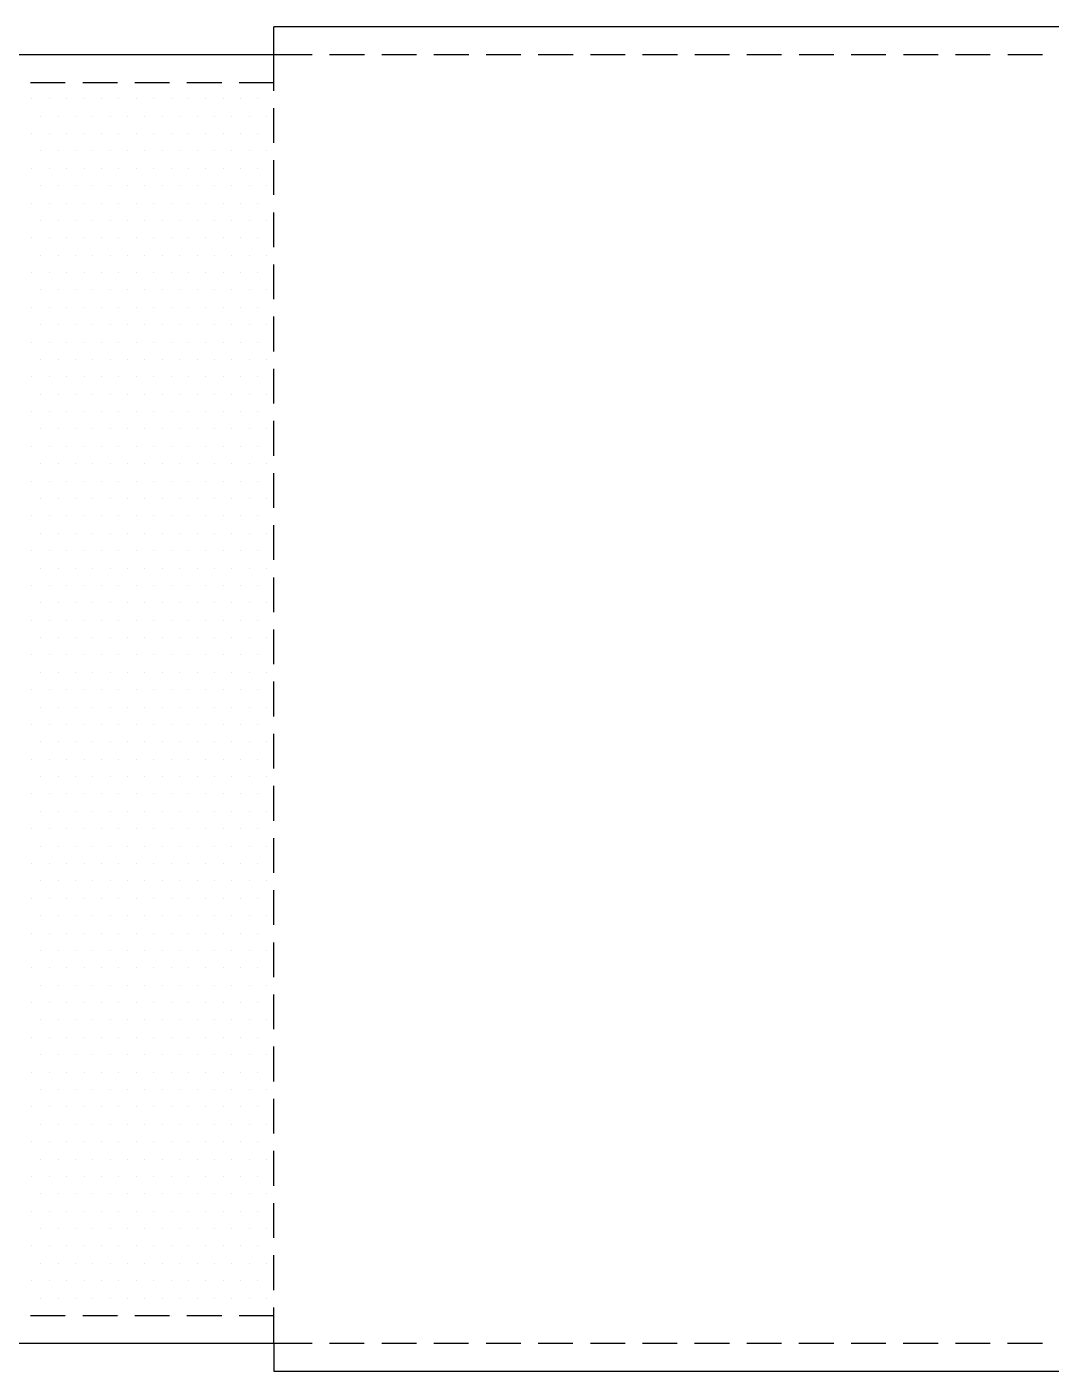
# Model space of a CAD drawing. Extents: x 310 to 3649, y -238 to 259.
# Drawn here: x 2413.2 to 2600.2, y 13 to 258.5 of the extents above; entities that cross this region are included whole.
import ezdxf

# ---------------------------------------------------------------- set-up
doc = ezdxf.new("R2010")
doc.units = 0

msp = doc.modelspace()

# ---------------------------------------------------------------- linework, layer by layer
at = {"layer": '01 CUT', "color": 7}
for points in [[(2685.022962, 258.54603), (2458.318092, 258.54603)], [(2458.318092, 253.466046), (2458.318092, 258.54603)], [(2458.328676, 253.466046), (2051.908789, 253.466046)], [(2051.908789, 18.082871), (2458.318092, 18.082871)], [(2458.318092, 18.082871), (2458.318092, 13.002887)], [(2458.318092, 13.002887), (2685.022962, 13.002887)]]:
    msp.add_lwpolyline(points, dxfattribs=at)
at = {"layer": '02 SCORE', "color": 10}
for points in [[(2458.318092, 246.893817), (2458.318092, 253.466046)], [(2465.313654, 253.466046), (2458.328676, 253.466046)], [(2474.838624, 253.466046), (2468.488644, 253.466046)], [(2484.363594, 253.466046), (2478.013614, 253.466046)], [(2493.888564, 253.466046), (2487.538584, 253.466046)], [(2503.413534, 253.466046), (2497.063554, 253.466046)], [(2512.938504, 253.466046), (2506.588524, 253.466046)], [(2522.463474, 253.466046), (2516.113494, 253.466046)], [(2531.988444, 253.466046), (2525.638464, 253.466046)], [(2541.513414, 253.466046), (2535.163434, 253.466046)], [(2551.038384, 253.466046), (2544.688404, 253.466046)], [(2560.563354, 253.466046), (2554.213374, 253.466046)], [(2570.088324, 253.466046), (2563.738344, 253.466046)], [(2579.613294, 253.466046), (2573.263314, 253.466046)], [(2589.138264, 253.466046), (2582.788284, 253.466046)], [(2598.663234, 253.466046), (2592.313254, 253.466046)], [(2413.868232, 248.386062), (2420.218212, 248.386062)], [(2423.393202, 248.386062), (2429.743182, 248.386062)], [(2432.918172, 248.386062), (2439.268152, 248.386062)], [(2442.443142, 248.386062), (2448.793122, 248.386062)], [(2451.968112, 248.386062), (2458.318092, 248.386062)], [(2458.318092, 237.368847), (2458.318092, 243.718827)], [(2458.318092, 227.843877), (2458.318092, 234.193857)], [(2458.318092, 218.318907), (2458.318092, 224.668887)], [(2458.318092, 208.793937), (2458.318092, 215.143917)], [(2458.318092, 199.268967), (2458.318092, 205.618947)], [(2458.318092, 189.743997), (2458.318092, 196.093977)], [(2458.318092, 180.219027), (2458.318092, 186.569007)], [(2458.318092, 170.694057), (2458.318092, 177.044037)], [(2458.318092, 161.169087), (2458.318092, 167.519067)], [(2458.318092, 151.644117), (2458.318092, 157.994097)], [(2458.318092, 142.119147), (2458.318092, 148.469127)], [(2458.318092, 132.594177), (2458.318092, 138.944157)], [(2458.318092, 123.069207), (2458.318092, 129.419187)], [(2458.318092, 113.544237), (2458.318092, 119.894217)], [(2458.318092, 104.019267), (2458.318092, 110.369247)], [(2458.318092, 94.494297), (2458.318092, 100.844277)], [(2458.318092, 84.969327), (2458.318092, 91.319307)], [(2458.318092, 75.444357), (2458.318092, 81.794337)], [(2458.318092, 65.919387), (2458.318092, 72.269367)], [(2458.318092, 56.394417), (2458.318092, 62.744397)], [(2458.318092, 46.869447), (2458.318092, 53.219427)], [(2458.318092, 37.344477), (2458.318092, 43.694457)], [(2458.318092, 27.819507), (2458.318092, 34.169487)], [(2458.318092, 18.082871), (2458.318092, 24.644517)], [(2413.868232, 23.162855), (2420.218212, 23.162855)], [(2423.393202, 23.162855), (2429.743182, 23.162855)], [(2432.918172, 23.162855), (2439.268152, 23.162855)], [(2442.443142, 23.162855), (2448.793122, 23.162855)], [(2451.968112, 23.162855), (2458.318092, 23.162855)], [(2458.318092, 18.082871), (2465.30307, 18.082871)], [(2468.47806, 18.082871), (2474.82804, 18.082871)], [(2478.00303, 18.082871), (2484.35301, 18.082871)], [(2487.528, 18.082871), (2493.87798, 18.082871)], [(2497.05297, 18.082871), (2503.40295, 18.082871)], [(2506.57794, 18.082871), (2512.92792, 18.082871)], [(2516.10291, 18.082871), (2522.45289, 18.082871)], [(2525.62788, 18.082871), (2531.97786, 18.082871)], [(2535.15285, 18.082871), (2541.50283, 18.082871)], [(2544.67782, 18.082871), (2551.0278, 18.082871)], [(2554.20279, 18.082871), (2560.55277, 18.082871)], [(2563.72776, 18.082871), (2570.07774, 18.082871)], [(2573.25273, 18.082871), (2579.60271, 18.082871)], [(2582.7777, 18.082871), (2589.12768, 18.082871)], [(2592.30267, 18.082871), (2598.65265, 18.082871)]]:
    msp.add_lwpolyline(points, dxfattribs=at)
at = {"layer": '07 DE-PAPER', "color": 210}
for points in [[(2414.132815, 245.422738), (2414.132815, 245.422738)], [(2417.307805, 245.422738), (2417.307805, 245.422738)], [(2420.482795, 245.422738), (2420.482795, 245.422738)], [(2423.657785, 245.422738), (2423.657785, 245.422738)], [(2426.832775, 245.422738), (2426.832775, 245.422738)], [(2430.007765, 245.422738), (2430.007765, 245.422738)], [(2433.182755, 245.422738), (2433.182755, 245.422738)], [(2436.357745, 245.422738), (2436.357745, 245.422738)], [(2439.532735, 245.422738), (2439.532735, 245.422738)], [(2442.707725, 245.422738), (2442.707725, 245.422738)], [(2445.882715, 245.422738), (2445.882715, 245.422738)], [(2449.057705, 245.422738), (2449.057705, 245.422738)], [(2452.232695, 245.422738), (2452.232695, 245.422738)], [(2455.407685, 245.422738), (2455.407685, 245.422738)], [(2415.72031, 242.247748), (2415.72031, 242.247748)], [(2418.8953, 242.247748), (2418.8953, 242.247748)], [(2422.07029, 242.247748), (2422.07029, 242.247748)], [(2425.24528, 242.247748), (2425.24528, 242.247748)], [(2428.42027, 242.247748), (2428.42027, 242.247748)], [(2431.59526, 242.247748), (2431.59526, 242.247748)], [(2434.77025, 242.247748), (2434.77025, 242.247748)], [(2437.94524, 242.247748), (2437.94524, 242.247748)], [(2441.12023, 242.247748), (2441.12023, 242.247748)], [(2444.29522, 242.247748), (2444.29522, 242.247748)], [(2447.47021, 242.247748), (2447.47021, 242.247748)], [(2450.6452, 242.247748), (2450.6452, 242.247748)], [(2453.82019, 242.247748), (2453.82019, 242.247748)], [(2456.99518, 242.247748), (2456.99518, 242.247748)], [(2414.132815, 239.072758), (2414.132815, 239.072758)], [(2417.307805, 239.072758), (2417.307805, 239.072758)], [(2420.482795, 239.072758), (2420.482795, 239.072758)], [(2423.657785, 239.072758), (2423.657785, 239.072758)], [(2426.832775, 239.072758), (2426.832775, 239.072758)], [(2430.007765, 239.072758), (2430.007765, 239.072758)], [(2433.182755, 239.072758), (2433.182755, 239.072758)], [(2436.357745, 239.072758), (2436.357745, 239.072758)], [(2439.532735, 239.072758), (2439.532735, 239.072758)], [(2442.707725, 239.072758), (2442.707725, 239.072758)], [(2445.882715, 239.072758), (2445.882715, 239.072758)], [(2449.057705, 239.072758), (2449.057705, 239.072758)], [(2452.232695, 239.072758), (2452.232695, 239.072758)], [(2455.407685, 239.072758), (2455.407685, 239.072758)], [(2415.72031, 235.897768), (2415.72031, 235.897768)], [(2418.8953, 235.897768), (2418.8953, 235.897768)], [(2422.07029, 235.897768), (2422.07029, 235.897768)], [(2425.24528, 235.897768), (2425.24528, 235.897768)], [(2428.42027, 235.897768), (2428.42027, 235.897768)], [(2431.59526, 235.897768), (2431.59526, 235.897768)], [(2434.77025, 235.897768), (2434.77025, 235.897768)], [(2437.94524, 235.897768), (2437.94524, 235.897768)], [(2441.12023, 235.897768), (2441.12023, 235.897768)], [(2444.29522, 235.897768), (2444.29522, 235.897768)], [(2447.47021, 235.897768), (2447.47021, 235.897768)], [(2450.6452, 235.897768), (2450.6452, 235.897768)], [(2453.82019, 235.897768), (2453.82019, 235.897768)], [(2456.99518, 235.897768), (2456.99518, 235.897768)], [(2414.132815, 232.722778), (2414.132815, 232.722778)], [(2417.307805, 232.722778), (2417.307805, 232.722778)], [(2420.482795, 232.722778), (2420.482795, 232.722778)], [(2423.657785, 232.722778), (2423.657785, 232.722778)], [(2426.832775, 232.722778), (2426.832775, 232.722778)], [(2430.007765, 232.722778), (2430.007765, 232.722778)], [(2433.182755, 232.722778), (2433.182755, 232.722778)], [(2436.357745, 232.722778), (2436.357745, 232.722778)], [(2439.532735, 232.722778), (2439.532735, 232.722778)], [(2442.707725, 232.722778), (2442.707725, 232.722778)], [(2445.882715, 232.722778), (2445.882715, 232.722778)], [(2449.057705, 232.722778), (2449.057705, 232.722778)], [(2452.232695, 232.722778), (2452.232695, 232.722778)], [(2455.407685, 232.722778), (2455.407685, 232.722778)], [(2415.72031, 229.547788), (2415.72031, 229.547788)], [(2418.8953, 229.547788), (2418.8953, 229.547788)], [(2422.07029, 229.547788), (2422.07029, 229.547788)], [(2425.24528, 229.547788), (2425.24528, 229.547788)], [(2428.42027, 229.547788), (2428.42027, 229.547788)], [(2431.59526, 229.547788), (2431.59526, 229.547788)], [(2434.77025, 229.547788), (2434.77025, 229.547788)], [(2437.94524, 229.547788), (2437.94524, 229.547788)], [(2441.12023, 229.547788), (2441.12023, 229.547788)], [(2444.29522, 229.547788), (2444.29522, 229.547788)], [(2447.47021, 229.547788), (2447.47021, 229.547788)], [(2450.6452, 229.547788), (2450.6452, 229.547788)], [(2453.82019, 229.547788), (2453.82019, 229.547788)], [(2456.99518, 229.547788), (2456.99518, 229.547788)], [(2414.132815, 226.372798), (2414.132815, 226.372798)], [(2417.307805, 226.372798), (2417.307805, 226.372798)], [(2420.482795, 226.372798), (2420.482795, 226.372798)], [(2423.657785, 226.372798), (2423.657785, 226.372798)], [(2426.832775, 226.372798), (2426.832775, 226.372798)], [(2430.007765, 226.372798), (2430.007765, 226.372798)], [(2433.182755, 226.372798), (2433.182755, 226.372798)], [(2436.357745, 226.372798), (2436.357745, 226.372798)], [(2439.532735, 226.372798), (2439.532735, 226.372798)], [(2442.707725, 226.372798), (2442.707725, 226.372798)], [(2445.882715, 226.372798), (2445.882715, 226.372798)], [(2449.057705, 226.372798), (2449.057705, 226.372798)], [(2452.232695, 226.372798), (2452.232695, 226.372798)], [(2455.407685, 226.372798), (2455.407685, 226.372798)], [(2415.72031, 223.197808), (2415.72031, 223.197808)], [(2418.8953, 223.197808), (2418.8953, 223.197808)], [(2422.07029, 223.197808), (2422.07029, 223.197808)], [(2425.24528, 223.197808), (2425.24528, 223.197808)], [(2428.42027, 223.197808), (2428.42027, 223.197808)], [(2431.59526, 223.197808), (2431.59526, 223.197808)], [(2434.77025, 223.197808), (2434.77025, 223.197808)], [(2437.94524, 223.197808), (2437.94524, 223.197808)], [(2441.12023, 223.197808), (2441.12023, 223.197808)], [(2444.29522, 223.197808), (2444.29522, 223.197808)], [(2447.47021, 223.197808), (2447.47021, 223.197808)], [(2450.6452, 223.197808), (2450.6452, 223.197808)], [(2453.82019, 223.197808), (2453.82019, 223.197808)], [(2456.99518, 223.197808), (2456.99518, 223.197808)], [(2414.132815, 220.022818), (2414.132815, 220.022818)], [(2417.307805, 220.022818), (2417.307805, 220.022818)], [(2420.482795, 220.022818), (2420.482795, 220.022818)], [(2423.657785, 220.022818), (2423.657785, 220.022818)], [(2426.832775, 220.022818), (2426.832775, 220.022818)], [(2430.007765, 220.022818), (2430.007765, 220.022818)], [(2433.182755, 220.022818), (2433.182755, 220.022818)], [(2436.357745, 220.022818), (2436.357745, 220.022818)], [(2439.532735, 220.022818), (2439.532735, 220.022818)], [(2442.707725, 220.022818), (2442.707725, 220.022818)], [(2445.882715, 220.022818), (2445.882715, 220.022818)], [(2449.057705, 220.022818), (2449.057705, 220.022818)], [(2452.232695, 220.022818), (2452.232695, 220.022818)], [(2455.407685, 220.022818), (2455.407685, 220.022818)], [(2415.72031, 216.847828), (2415.72031, 216.847828)], [(2418.8953, 216.847828), (2418.8953, 216.847828)], [(2422.07029, 216.847828), (2422.07029, 216.847828)], [(2425.24528, 216.847828), (2425.24528, 216.847828)], [(2428.42027, 216.847828), (2428.42027, 216.847828)], [(2431.59526, 216.847828), (2431.59526, 216.847828)], [(2434.77025, 216.847828), (2434.77025, 216.847828)], [(2437.94524, 216.847828), (2437.94524, 216.847828)], [(2441.12023, 216.847828), (2441.12023, 216.847828)], [(2444.29522, 216.847828), (2444.29522, 216.847828)], [(2447.47021, 216.847828), (2447.47021, 216.847828)], [(2450.6452, 216.847828), (2450.6452, 216.847828)], [(2453.82019, 216.847828), (2453.82019, 216.847828)], [(2456.99518, 216.847828), (2456.99518, 216.847828)], [(2414.132815, 213.672838), (2414.132815, 213.672838)], [(2417.307805, 213.672838), (2417.307805, 213.672838)], [(2420.482795, 213.672838), (2420.482795, 213.672838)], [(2423.657785, 213.672838), (2423.657785, 213.672838)], [(2426.832775, 213.672838), (2426.832775, 213.672838)], [(2430.007765, 213.672838), (2430.007765, 213.672838)], [(2433.182755, 213.672838), (2433.182755, 213.672838)], [(2436.357745, 213.672838), (2436.357745, 213.672838)], [(2439.532735, 213.672838), (2439.532735, 213.672838)], [(2442.707725, 213.672838), (2442.707725, 213.672838)], [(2445.882715, 213.672838), (2445.882715, 213.672838)], [(2449.057705, 213.672838), (2449.057705, 213.672838)], [(2452.232695, 213.672838), (2452.232695, 213.672838)], [(2455.407685, 213.672838), (2455.407685, 213.672838)], [(2415.72031, 210.497848), (2415.72031, 210.497848)], [(2418.8953, 210.497848), (2418.8953, 210.497848)], [(2422.07029, 210.497848), (2422.07029, 210.497848)], [(2425.24528, 210.497848), (2425.24528, 210.497848)], [(2428.42027, 210.497848), (2428.42027, 210.497848)], [(2431.59526, 210.497848), (2431.59526, 210.497848)], [(2434.77025, 210.497848), (2434.77025, 210.497848)], [(2437.94524, 210.497848), (2437.94524, 210.497848)], [(2441.12023, 210.497848), (2441.12023, 210.497848)], [(2444.29522, 210.497848), (2444.29522, 210.497848)], [(2447.47021, 210.497848), (2447.47021, 210.497848)], [(2450.6452, 210.497848), (2450.6452, 210.497848)], [(2453.82019, 210.497848), (2453.82019, 210.497848)], [(2456.99518, 210.497848), (2456.99518, 210.497848)], [(2414.132815, 207.322858), (2414.132815, 207.322858)], [(2417.307805, 207.322858), (2417.307805, 207.322858)], [(2420.482795, 207.322858), (2420.482795, 207.322858)], [(2423.657785, 207.322858), (2423.657785, 207.322858)], [(2426.832775, 207.322858), (2426.832775, 207.322858)], [(2430.007765, 207.322858), (2430.007765, 207.322858)], [(2433.182755, 207.322858), (2433.182755, 207.322858)], [(2436.357745, 207.322858), (2436.357745, 207.322858)], [(2439.532735, 207.322858), (2439.532735, 207.322858)], [(2442.707725, 207.322858), (2442.707725, 207.322858)], [(2445.882715, 207.322858), (2445.882715, 207.322858)], [(2449.057705, 207.322858), (2449.057705, 207.322858)], [(2452.232695, 207.322858), (2452.232695, 207.322858)], [(2455.407685, 207.322858), (2455.407685, 207.322858)], [(2415.72031, 204.147868), (2415.72031, 204.147868)], [(2418.8953, 204.147868), (2418.8953, 204.147868)], [(2422.07029, 204.147868), (2422.07029, 204.147868)], [(2425.24528, 204.147868), (2425.24528, 204.147868)], [(2428.42027, 204.147868), (2428.42027, 204.147868)], [(2431.59526, 204.147868), (2431.59526, 204.147868)], [(2434.77025, 204.147868), (2434.77025, 204.147868)], [(2437.94524, 204.147868), (2437.94524, 204.147868)], [(2441.12023, 204.147868), (2441.12023, 204.147868)], [(2444.29522, 204.147868), (2444.29522, 204.147868)], [(2447.47021, 204.147868), (2447.47021, 204.147868)], [(2450.6452, 204.147868), (2450.6452, 204.147868)], [(2453.82019, 204.147868), (2453.82019, 204.147868)], [(2456.99518, 204.147868), (2456.99518, 204.147868)], [(2414.132815, 200.972878), (2414.132815, 200.972878)], [(2417.307805, 200.972878), (2417.307805, 200.972878)], [(2420.482795, 200.972878), (2420.482795, 200.972878)], [(2423.657785, 200.972878), (2423.657785, 200.972878)], [(2426.832775, 200.972878), (2426.832775, 200.972878)], [(2430.007765, 200.972878), (2430.007765, 200.972878)], [(2433.182755, 200.972878), (2433.182755, 200.972878)], [(2436.357745, 200.972878), (2436.357745, 200.972878)], [(2439.532735, 200.972878), (2439.532735, 200.972878)], [(2442.707725, 200.972878), (2442.707725, 200.972878)], [(2445.882715, 200.972878), (2445.882715, 200.972878)], [(2449.057705, 200.972878), (2449.057705, 200.972878)], [(2452.232695, 200.972878), (2452.232695, 200.972878)], [(2455.407685, 200.972878), (2455.407685, 200.972878)], [(2415.72031, 197.797888), (2415.72031, 197.797888)], [(2418.8953, 197.797888), (2418.8953, 197.797888)], [(2422.07029, 197.797888), (2422.07029, 197.797888)], [(2425.24528, 197.797888), (2425.24528, 197.797888)], [(2428.42027, 197.797888), (2428.42027, 197.797888)], [(2431.59526, 197.797888), (2431.59526, 197.797888)], [(2434.77025, 197.797888), (2434.77025, 197.797888)], [(2437.94524, 197.797888), (2437.94524, 197.797888)], [(2441.12023, 197.797888), (2441.12023, 197.797888)], [(2444.29522, 197.797888), (2444.29522, 197.797888)], [(2447.47021, 197.797888), (2447.47021, 197.797888)], [(2450.6452, 197.797888), (2450.6452, 197.797888)], [(2453.82019, 197.797888), (2453.82019, 197.797888)], [(2456.99518, 197.797888), (2456.99518, 197.797888)], [(2414.132815, 194.622898), (2414.132815, 194.622898)], [(2417.307805, 194.622898), (2417.307805, 194.622898)], [(2420.482795, 194.622898), (2420.482795, 194.622898)], [(2423.657785, 194.622898), (2423.657785, 194.622898)], [(2426.832775, 194.622898), (2426.832775, 194.622898)], [(2430.007765, 194.622898), (2430.007765, 194.622898)], [(2433.182755, 194.622898), (2433.182755, 194.622898)], [(2436.357745, 194.622898), (2436.357745, 194.622898)], [(2439.532735, 194.622898), (2439.532735, 194.622898)], [(2442.707725, 194.622898), (2442.707725, 194.622898)], [(2445.882715, 194.622898), (2445.882715, 194.622898)], [(2449.057705, 194.622898), (2449.057705, 194.622898)], [(2452.232695, 194.622898), (2452.232695, 194.622898)], [(2455.407685, 194.622898), (2455.407685, 194.622898)], [(2415.72031, 191.447908), (2415.72031, 191.447908)], [(2418.8953, 191.447908), (2418.8953, 191.447908)], [(2422.07029, 191.447908), (2422.07029, 191.447908)], [(2425.24528, 191.447908), (2425.24528, 191.447908)], [(2428.42027, 191.447908), (2428.42027, 191.447908)], [(2431.59526, 191.447908), (2431.59526, 191.447908)], [(2434.77025, 191.447908), (2434.77025, 191.447908)], [(2437.94524, 191.447908), (2437.94524, 191.447908)], [(2441.12023, 191.447908), (2441.12023, 191.447908)], [(2444.29522, 191.447908), (2444.29522, 191.447908)], [(2447.47021, 191.447908), (2447.47021, 191.447908)], [(2450.6452, 191.447908), (2450.6452, 191.447908)], [(2453.82019, 191.447908), (2453.82019, 191.447908)], [(2456.99518, 191.447908), (2456.99518, 191.447908)], [(2414.132815, 188.272918), (2414.132815, 188.272918)], [(2417.307805, 188.272918), (2417.307805, 188.272918)], [(2420.482795, 188.272918), (2420.482795, 188.272918)], [(2423.657785, 188.272918), (2423.657785, 188.272918)], [(2426.832775, 188.272918), (2426.832775, 188.272918)], [(2430.007765, 188.272918), (2430.007765, 188.272918)], [(2433.182755, 188.272918), (2433.182755, 188.272918)], [(2436.357745, 188.272918), (2436.357745, 188.272918)], [(2439.532735, 188.272918), (2439.532735, 188.272918)], [(2442.707725, 188.272918), (2442.707725, 188.272918)], [(2445.882715, 188.272918), (2445.882715, 188.272918)], [(2449.057705, 188.272918), (2449.057705, 188.272918)], [(2452.232695, 188.272918), (2452.232695, 188.272918)], [(2455.407685, 188.272918), (2455.407685, 188.272918)], [(2415.72031, 185.097928), (2415.72031, 185.097928)], [(2418.8953, 185.097928), (2418.8953, 185.097928)], [(2422.07029, 185.097928), (2422.07029, 185.097928)], [(2425.24528, 185.097928), (2425.24528, 185.097928)], [(2428.42027, 185.097928), (2428.42027, 185.097928)], [(2431.59526, 185.097928), (2431.59526, 185.097928)], [(2434.77025, 185.097928), (2434.77025, 185.097928)], [(2437.94524, 185.097928), (2437.94524, 185.097928)], [(2441.12023, 185.097928), (2441.12023, 185.097928)], [(2444.29522, 185.097928), (2444.29522, 185.097928)], [(2447.47021, 185.097928), (2447.47021, 185.097928)], [(2450.6452, 185.097928), (2450.6452, 185.097928)], [(2453.82019, 185.097928), (2453.82019, 185.097928)], [(2456.99518, 185.097928), (2456.99518, 185.097928)], [(2414.132815, 181.922938), (2414.132815, 181.922938)], [(2417.307805, 181.922938), (2417.307805, 181.922938)], [(2420.482795, 181.922938), (2420.482795, 181.922938)], [(2423.657785, 181.922938), (2423.657785, 181.922938)], [(2426.832775, 181.922938), (2426.832775, 181.922938)], [(2430.007765, 181.922938), (2430.007765, 181.922938)], [(2433.182755, 181.922938), (2433.182755, 181.922938)], [(2436.357745, 181.922938), (2436.357745, 181.922938)], [(2439.532735, 181.922938), (2439.532735, 181.922938)], [(2442.707725, 181.922938), (2442.707725, 181.922938)], [(2445.882715, 181.922938), (2445.882715, 181.922938)], [(2449.057705, 181.922938), (2449.057705, 181.922938)], [(2452.232695, 181.922938), (2452.232695, 181.922938)], [(2455.407685, 181.922938), (2455.407685, 181.922938)], [(2415.72031, 178.747948), (2415.72031, 178.747948)], [(2418.8953, 178.747948), (2418.8953, 178.747948)], [(2422.07029, 178.747948), (2422.07029, 178.747948)], [(2425.24528, 178.747948), (2425.24528, 178.747948)], [(2428.42027, 178.747948), (2428.42027, 178.747948)], [(2431.59526, 178.747948), (2431.59526, 178.747948)], [(2434.77025, 178.747948), (2434.77025, 178.747948)], [(2437.94524, 178.747948), (2437.94524, 178.747948)], [(2441.12023, 178.747948), (2441.12023, 178.747948)], [(2444.29522, 178.747948), (2444.29522, 178.747948)], [(2447.47021, 178.747948), (2447.47021, 178.747948)], [(2450.6452, 178.747948), (2450.6452, 178.747948)], [(2453.82019, 178.747948), (2453.82019, 178.747948)], [(2456.99518, 178.747948), (2456.99518, 178.747948)], [(2414.132815, 175.572958), (2414.132815, 175.572958)], [(2417.307805, 175.572958), (2417.307805, 175.572958)], [(2420.482795, 175.572958), (2420.482795, 175.572958)], [(2423.657785, 175.572958), (2423.657785, 175.572958)], [(2426.832775, 175.572958), (2426.832775, 175.572958)], [(2430.007765, 175.572958), (2430.007765, 175.572958)], [(2433.182755, 175.572958), (2433.182755, 175.572958)], [(2436.357745, 175.572958), (2436.357745, 175.572958)], [(2439.532735, 175.572958), (2439.532735, 175.572958)], [(2442.707725, 175.572958), (2442.707725, 175.572958)], [(2445.882715, 175.572958), (2445.882715, 175.572958)], [(2449.057705, 175.572958), (2449.057705, 175.572958)], [(2452.232695, 175.572958), (2452.232695, 175.572958)], [(2455.407685, 175.572958), (2455.407685, 175.572958)], [(2415.72031, 172.397968), (2415.72031, 172.397968)], [(2418.8953, 172.397968), (2418.8953, 172.397968)], [(2422.07029, 172.397968), (2422.07029, 172.397968)], [(2425.24528, 172.397968), (2425.24528, 172.397968)], [(2428.42027, 172.397968), (2428.42027, 172.397968)], [(2431.59526, 172.397968), (2431.59526, 172.397968)], [(2434.77025, 172.397968), (2434.77025, 172.397968)], [(2437.94524, 172.397968), (2437.94524, 172.397968)], [(2441.12023, 172.397968), (2441.12023, 172.397968)], [(2444.29522, 172.397968), (2444.29522, 172.397968)], [(2447.47021, 172.397968), (2447.47021, 172.397968)], [(2450.6452, 172.397968), (2450.6452, 172.397968)], [(2453.82019, 172.397968), (2453.82019, 172.397968)], [(2456.99518, 172.397968), (2456.99518, 172.397968)], [(2414.132815, 169.222978), (2414.132815, 169.222978)], [(2417.307805, 169.222978), (2417.307805, 169.222978)], [(2420.482795, 169.222978), (2420.482795, 169.222978)], [(2423.657785, 169.222978), (2423.657785, 169.222978)], [(2426.832775, 169.222978), (2426.832775, 169.222978)], [(2430.007765, 169.222978), (2430.007765, 169.222978)], [(2433.182755, 169.222978), (2433.182755, 169.222978)], [(2436.357745, 169.222978), (2436.357745, 169.222978)], [(2439.532735, 169.222978), (2439.532735, 169.222978)], [(2442.707725, 169.222978), (2442.707725, 169.222978)], [(2445.882715, 169.222978), (2445.882715, 169.222978)], [(2449.057705, 169.222978), (2449.057705, 169.222978)], [(2452.232695, 169.222978), (2452.232695, 169.222978)], [(2455.407685, 169.222978), (2455.407685, 169.222978)], [(2415.72031, 166.047988), (2415.72031, 166.047988)], [(2418.8953, 166.047988), (2418.8953, 166.047988)], [(2422.07029, 166.047988), (2422.07029, 166.047988)], [(2425.24528, 166.047988), (2425.24528, 166.047988)], [(2428.42027, 166.047988), (2428.42027, 166.047988)], [(2431.59526, 166.047988), (2431.59526, 166.047988)], [(2434.77025, 166.047988), (2434.77025, 166.047988)], [(2437.94524, 166.047988), (2437.94524, 166.047988)], [(2441.12023, 166.047988), (2441.12023, 166.047988)], [(2444.29522, 166.047988), (2444.29522, 166.047988)], [(2447.47021, 166.047988), (2447.47021, 166.047988)], [(2450.6452, 166.047988), (2450.6452, 166.047988)], [(2453.82019, 166.047988), (2453.82019, 166.047988)], [(2456.99518, 166.047988), (2456.99518, 166.047988)], [(2414.132815, 162.872998), (2414.132815, 162.872998)], [(2417.307805, 162.872998), (2417.307805, 162.872998)], [(2420.482795, 162.872998), (2420.482795, 162.872998)], [(2423.657785, 162.872998), (2423.657785, 162.872998)], [(2426.832775, 162.872998), (2426.832775, 162.872998)], [(2430.007765, 162.872998), (2430.007765, 162.872998)], [(2433.182755, 162.872998), (2433.182755, 162.872998)], [(2436.357745, 162.872998), (2436.357745, 162.872998)], [(2439.532735, 162.872998), (2439.532735, 162.872998)], [(2442.707725, 162.872998), (2442.707725, 162.872998)], [(2445.882715, 162.872998), (2445.882715, 162.872998)], [(2449.057705, 162.872998), (2449.057705, 162.872998)], [(2452.232695, 162.872998), (2452.232695, 162.872998)], [(2455.407685, 162.872998), (2455.407685, 162.872998)], [(2415.72031, 159.698008), (2415.72031, 159.698008)], [(2418.8953, 159.698008), (2418.8953, 159.698008)], [(2422.07029, 159.698008), (2422.07029, 159.698008)], [(2425.24528, 159.698008), (2425.24528, 159.698008)], [(2428.42027, 159.698008), (2428.42027, 159.698008)], [(2431.59526, 159.698008), (2431.59526, 159.698008)], [(2434.77025, 159.698008), (2434.77025, 159.698008)], [(2437.94524, 159.698008), (2437.94524, 159.698008)], [(2441.12023, 159.698008), (2441.12023, 159.698008)], [(2444.29522, 159.698008), (2444.29522, 159.698008)], [(2447.47021, 159.698008), (2447.47021, 159.698008)], [(2450.6452, 159.698008), (2450.6452, 159.698008)], [(2453.82019, 159.698008), (2453.82019, 159.698008)], [(2456.99518, 159.698008), (2456.99518, 159.698008)], [(2414.132815, 156.523018), (2414.132815, 156.523018)], [(2417.307805, 156.523018), (2417.307805, 156.523018)], [(2420.482795, 156.523018), (2420.482795, 156.523018)], [(2423.657785, 156.523018), (2423.657785, 156.523018)], [(2426.832775, 156.523018), (2426.832775, 156.523018)], [(2430.007765, 156.523018), (2430.007765, 156.523018)], [(2433.182755, 156.523018), (2433.182755, 156.523018)], [(2436.357745, 156.523018), (2436.357745, 156.523018)], [(2439.532735, 156.523018), (2439.532735, 156.523018)], [(2442.707725, 156.523018), (2442.707725, 156.523018)], [(2445.882715, 156.523018), (2445.882715, 156.523018)], [(2449.057705, 156.523018), (2449.057705, 156.523018)], [(2452.232695, 156.523018), (2452.232695, 156.523018)], [(2455.407685, 156.523018), (2455.407685, 156.523018)], [(2415.72031, 153.348028), (2415.72031, 153.348028)], [(2418.8953, 153.348028), (2418.8953, 153.348028)], [(2422.07029, 153.348028), (2422.07029, 153.348028)], [(2425.24528, 153.348028), (2425.24528, 153.348028)], [(2428.42027, 153.348028), (2428.42027, 153.348028)], [(2431.59526, 153.348028), (2431.59526, 153.348028)], [(2434.77025, 153.348028), (2434.77025, 153.348028)], [(2437.94524, 153.348028), (2437.94524, 153.348028)], [(2441.12023, 153.348028), (2441.12023, 153.348028)], [(2444.29522, 153.348028), (2444.29522, 153.348028)], [(2447.47021, 153.348028), (2447.47021, 153.348028)], [(2450.6452, 153.348028), (2450.6452, 153.348028)], [(2453.82019, 153.348028), (2453.82019, 153.348028)], [(2456.99518, 153.348028), (2456.99518, 153.348028)], [(2414.132815, 150.173038), (2414.132815, 150.173038)], [(2417.307805, 150.173038), (2417.307805, 150.173038)], [(2420.482795, 150.173038), (2420.482795, 150.173038)], [(2423.657785, 150.173038), (2423.657785, 150.173038)], [(2426.832775, 150.173038), (2426.832775, 150.173038)], [(2430.007765, 150.173038), (2430.007765, 150.173038)], [(2433.182755, 150.173038), (2433.182755, 150.173038)], [(2436.357745, 150.173038), (2436.357745, 150.173038)], [(2439.532735, 150.173038), (2439.532735, 150.173038)], [(2442.707725, 150.173038), (2442.707725, 150.173038)], [(2445.882715, 150.173038), (2445.882715, 150.173038)], [(2449.057705, 150.173038), (2449.057705, 150.173038)], [(2452.232695, 150.173038), (2452.232695, 150.173038)], [(2455.407685, 150.173038), (2455.407685, 150.173038)], [(2415.72031, 146.998048), (2415.72031, 146.998048)], [(2418.8953, 146.998048), (2418.8953, 146.998048)], [(2422.07029, 146.998048), (2422.07029, 146.998048)], [(2425.24528, 146.998048), (2425.24528, 146.998048)], [(2428.42027, 146.998048), (2428.42027, 146.998048)], [(2431.59526, 146.998048), (2431.59526, 146.998048)], [(2434.77025, 146.998048), (2434.77025, 146.998048)], [(2437.94524, 146.998048), (2437.94524, 146.998048)], [(2441.12023, 146.998048), (2441.12023, 146.998048)], [(2444.29522, 146.998048), (2444.29522, 146.998048)], [(2447.47021, 146.998048), (2447.47021, 146.998048)], [(2450.6452, 146.998048), (2450.6452, 146.998048)], [(2453.82019, 146.998048), (2453.82019, 146.998048)], [(2456.99518, 146.998048), (2456.99518, 146.998048)], [(2414.132815, 143.823058), (2414.132815, 143.823058)], [(2417.307805, 143.823058), (2417.307805, 143.823058)], [(2420.482795, 143.823058), (2420.482795, 143.823058)], [(2423.657785, 143.823058), (2423.657785, 143.823058)], [(2426.832775, 143.823058), (2426.832775, 143.823058)], [(2430.007765, 143.823058), (2430.007765, 143.823058)], [(2433.182755, 143.823058), (2433.182755, 143.823058)], [(2436.357745, 143.823058), (2436.357745, 143.823058)], [(2439.532735, 143.823058), (2439.532735, 143.823058)], [(2442.707725, 143.823058), (2442.707725, 143.823058)], [(2445.882715, 143.823058), (2445.882715, 143.823058)], [(2449.057705, 143.823058), (2449.057705, 143.823058)], [(2452.232695, 143.823058), (2452.232695, 143.823058)], [(2455.407685, 143.823058), (2455.407685, 143.823058)], [(2415.72031, 140.648068), (2415.72031, 140.648068)], [(2418.8953, 140.648068), (2418.8953, 140.648068)], [(2422.07029, 140.648068), (2422.07029, 140.648068)], [(2425.24528, 140.648068), (2425.24528, 140.648068)], [(2428.42027, 140.648068), (2428.42027, 140.648068)], [(2431.59526, 140.648068), (2431.59526, 140.648068)], [(2434.77025, 140.648068), (2434.77025, 140.648068)], [(2437.94524, 140.648068), (2437.94524, 140.648068)], [(2441.12023, 140.648068), (2441.12023, 140.648068)], [(2444.29522, 140.648068), (2444.29522, 140.648068)], [(2447.47021, 140.648068), (2447.47021, 140.648068)], [(2450.6452, 140.648068), (2450.6452, 140.648068)], [(2453.82019, 140.648068), (2453.82019, 140.648068)], [(2456.99518, 140.648068), (2456.99518, 140.648068)], [(2414.132815, 137.473078), (2414.132815, 137.473078)], [(2417.307805, 137.473078), (2417.307805, 137.473078)], [(2420.482795, 137.473078), (2420.482795, 137.473078)], [(2423.657785, 137.473078), (2423.657785, 137.473078)], [(2426.832775, 137.473078), (2426.832775, 137.473078)], [(2430.007765, 137.473078), (2430.007765, 137.473078)], [(2433.182755, 137.473078), (2433.182755, 137.473078)], [(2436.357745, 137.473078), (2436.357745, 137.473078)], [(2439.532735, 137.473078), (2439.532735, 137.473078)], [(2442.707725, 137.473078), (2442.707725, 137.473078)], [(2445.882715, 137.473078), (2445.882715, 137.473078)], [(2449.057705, 137.473078), (2449.057705, 137.473078)], [(2452.232695, 137.473078), (2452.232695, 137.473078)], [(2455.407685, 137.473078), (2455.407685, 137.473078)], [(2415.72031, 134.298088), (2415.72031, 134.298088)], [(2418.8953, 134.298088), (2418.8953, 134.298088)], [(2422.07029, 134.298088), (2422.07029, 134.298088)], [(2425.24528, 134.298088), (2425.24528, 134.298088)], [(2428.42027, 134.298088), (2428.42027, 134.298088)], [(2431.59526, 134.298088), (2431.59526, 134.298088)], [(2434.77025, 134.298088), (2434.77025, 134.298088)], [(2437.94524, 134.298088), (2437.94524, 134.298088)], [(2441.12023, 134.298088), (2441.12023, 134.298088)], [(2444.29522, 134.298088), (2444.29522, 134.298088)], [(2447.47021, 134.298088), (2447.47021, 134.298088)], [(2450.6452, 134.298088), (2450.6452, 134.298088)], [(2453.82019, 134.298088), (2453.82019, 134.298088)], [(2456.99518, 134.298088), (2456.99518, 134.298088)], [(2414.132815, 131.123098), (2414.132815, 131.123098)], [(2417.307805, 131.123098), (2417.307805, 131.123098)], [(2420.482795, 131.123098), (2420.482795, 131.123098)], [(2423.657785, 131.123098), (2423.657785, 131.123098)], [(2426.832775, 131.123098), (2426.832775, 131.123098)], [(2430.007765, 131.123098), (2430.007765, 131.123098)], [(2433.182755, 131.123098), (2433.182755, 131.123098)], [(2436.357745, 131.123098), (2436.357745, 131.123098)], [(2439.532735, 131.123098), (2439.532735, 131.123098)], [(2442.707725, 131.123098), (2442.707725, 131.123098)], [(2445.882715, 131.123098), (2445.882715, 131.123098)], [(2449.057705, 131.123098), (2449.057705, 131.123098)], [(2452.232695, 131.123098), (2452.232695, 131.123098)], [(2455.407685, 131.123098), (2455.407685, 131.123098)], [(2415.72031, 127.948108), (2415.72031, 127.948108)], [(2418.8953, 127.948108), (2418.8953, 127.948108)], [(2422.07029, 127.948108), (2422.07029, 127.948108)], [(2425.24528, 127.948108), (2425.24528, 127.948108)], [(2428.42027, 127.948108), (2428.42027, 127.948108)], [(2431.59526, 127.948108), (2431.59526, 127.948108)], [(2434.77025, 127.948108), (2434.77025, 127.948108)], [(2437.94524, 127.948108), (2437.94524, 127.948108)], [(2441.12023, 127.948108), (2441.12023, 127.948108)], [(2444.29522, 127.948108), (2444.29522, 127.948108)], [(2447.47021, 127.948108), (2447.47021, 127.948108)], [(2450.6452, 127.948108), (2450.6452, 127.948108)], [(2453.82019, 127.948108), (2453.82019, 127.948108)], [(2456.99518, 127.948108), (2456.99518, 127.948108)], [(2414.132815, 124.773118), (2414.132815, 124.773118)], [(2417.307805, 124.773118), (2417.307805, 124.773118)], [(2420.482795, 124.773118), (2420.482795, 124.773118)], [(2423.657785, 124.773118), (2423.657785, 124.773118)], [(2426.832775, 124.773118), (2426.832775, 124.773118)], [(2430.007765, 124.773118), (2430.007765, 124.773118)], [(2433.182755, 124.773118), (2433.182755, 124.773118)], [(2436.357745, 124.773118), (2436.357745, 124.773118)], [(2439.532735, 124.773118), (2439.532735, 124.773118)], [(2442.707725, 124.773118), (2442.707725, 124.773118)], [(2445.882715, 124.773118), (2445.882715, 124.773118)], [(2449.057705, 124.773118), (2449.057705, 124.773118)], [(2452.232695, 124.773118), (2452.232695, 124.773118)], [(2455.407685, 124.773118), (2455.407685, 124.773118)], [(2415.72031, 121.598128), (2415.72031, 121.598128)], [(2418.8953, 121.598128), (2418.8953, 121.598128)], [(2422.07029, 121.598128), (2422.07029, 121.598128)], [(2425.24528, 121.598128), (2425.24528, 121.598128)], [(2428.42027, 121.598128), (2428.42027, 121.598128)], [(2431.59526, 121.598128), (2431.59526, 121.598128)], [(2434.77025, 121.598128), (2434.77025, 121.598128)], [(2437.94524, 121.598128), (2437.94524, 121.598128)], [(2441.12023, 121.598128), (2441.12023, 121.598128)], [(2444.29522, 121.598128), (2444.29522, 121.598128)], [(2447.47021, 121.598128), (2447.47021, 121.598128)], [(2450.6452, 121.598128), (2450.6452, 121.598128)], [(2453.82019, 121.598128), (2453.82019, 121.598128)], [(2456.99518, 121.598128), (2456.99518, 121.598128)], [(2414.132815, 118.423138), (2414.132815, 118.423138)], [(2417.307805, 118.423138), (2417.307805, 118.423138)], [(2420.482795, 118.423138), (2420.482795, 118.423138)], [(2423.657785, 118.423138), (2423.657785, 118.423138)], [(2426.832775, 118.423138), (2426.832775, 118.423138)], [(2430.007765, 118.423138), (2430.007765, 118.423138)], [(2433.182755, 118.423138), (2433.182755, 118.423138)], [(2436.357745, 118.423138), (2436.357745, 118.423138)], [(2439.532735, 118.423138), (2439.532735, 118.423138)], [(2442.707725, 118.423138), (2442.707725, 118.423138)], [(2445.882715, 118.423138), (2445.882715, 118.423138)], [(2449.057705, 118.423138), (2449.057705, 118.423138)], [(2452.232695, 118.423138), (2452.232695, 118.423138)], [(2455.407685, 118.423138), (2455.407685, 118.423138)], [(2415.72031, 115.248148), (2415.72031, 115.248148)], [(2418.8953, 115.248148), (2418.8953, 115.248148)], [(2422.07029, 115.248148), (2422.07029, 115.248148)], [(2425.24528, 115.248148), (2425.24528, 115.248148)], [(2428.42027, 115.248148), (2428.42027, 115.248148)], [(2431.59526, 115.248148), (2431.59526, 115.248148)], [(2434.77025, 115.248148), (2434.77025, 115.248148)], [(2437.94524, 115.248148), (2437.94524, 115.248148)], [(2441.12023, 115.248148), (2441.12023, 115.248148)], [(2444.29522, 115.248148), (2444.29522, 115.248148)], [(2447.47021, 115.248148), (2447.47021, 115.248148)], [(2450.6452, 115.248148), (2450.6452, 115.248148)], [(2453.82019, 115.248148), (2453.82019, 115.248148)], [(2456.99518, 115.248148), (2456.99518, 115.248148)], [(2414.132815, 112.073158), (2414.132815, 112.073158)], [(2417.307805, 112.073158), (2417.307805, 112.073158)], [(2420.482795, 112.073158), (2420.482795, 112.073158)], [(2423.657785, 112.073158), (2423.657785, 112.073158)], [(2426.832775, 112.073158), (2426.832775, 112.073158)], [(2430.007765, 112.073158), (2430.007765, 112.073158)], [(2433.182755, 112.073158), (2433.182755, 112.073158)], [(2436.357745, 112.073158), (2436.357745, 112.073158)], [(2439.532735, 112.073158), (2439.532735, 112.073158)], [(2442.707725, 112.073158), (2442.707725, 112.073158)], [(2445.882715, 112.073158), (2445.882715, 112.073158)], [(2449.057705, 112.073158), (2449.057705, 112.073158)], [(2452.232695, 112.073158), (2452.232695, 112.073158)], [(2455.407685, 112.073158), (2455.407685, 112.073158)], [(2415.72031, 108.898168), (2415.72031, 108.898168)], [(2418.8953, 108.898168), (2418.8953, 108.898168)], [(2422.07029, 108.898168), (2422.07029, 108.898168)], [(2425.24528, 108.898168), (2425.24528, 108.898168)], [(2428.42027, 108.898168), (2428.42027, 108.898168)], [(2431.59526, 108.898168), (2431.59526, 108.898168)], [(2434.77025, 108.898168), (2434.77025, 108.898168)], [(2437.94524, 108.898168), (2437.94524, 108.898168)], [(2441.12023, 108.898168), (2441.12023, 108.898168)], [(2444.29522, 108.898168), (2444.29522, 108.898168)], [(2447.47021, 108.898168), (2447.47021, 108.898168)], [(2450.6452, 108.898168), (2450.6452, 108.898168)], [(2453.82019, 108.898168), (2453.82019, 108.898168)], [(2456.99518, 108.898168), (2456.99518, 108.898168)], [(2414.132815, 105.723178), (2414.132815, 105.723178)], [(2417.307805, 105.723178), (2417.307805, 105.723178)], [(2420.482795, 105.723178), (2420.482795, 105.723178)], [(2423.657785, 105.723178), (2423.657785, 105.723178)], [(2426.832775, 105.723178), (2426.832775, 105.723178)], [(2430.007765, 105.723178), (2430.007765, 105.723178)], [(2433.182755, 105.723178), (2433.182755, 105.723178)], [(2436.357745, 105.723178), (2436.357745, 105.723178)], [(2439.532735, 105.723178), (2439.532735, 105.723178)], [(2442.707725, 105.723178), (2442.707725, 105.723178)], [(2445.882715, 105.723178), (2445.882715, 105.723178)], [(2449.057705, 105.723178), (2449.057705, 105.723178)], [(2452.232695, 105.723178), (2452.232695, 105.723178)], [(2455.407685, 105.723178), (2455.407685, 105.723178)], [(2415.72031, 102.548188), (2415.72031, 102.548188)], [(2418.8953, 102.548188), (2418.8953, 102.548188)], [(2422.07029, 102.548188), (2422.07029, 102.548188)], [(2425.24528, 102.548188), (2425.24528, 102.548188)], [(2428.42027, 102.548188), (2428.42027, 102.548188)], [(2431.59526, 102.548188), (2431.59526, 102.548188)], [(2434.77025, 102.548188), (2434.77025, 102.548188)], [(2437.94524, 102.548188), (2437.94524, 102.548188)], [(2441.12023, 102.548188), (2441.12023, 102.548188)], [(2444.29522, 102.548188), (2444.29522, 102.548188)], [(2447.47021, 102.548188), (2447.47021, 102.548188)], [(2450.6452, 102.548188), (2450.6452, 102.548188)], [(2453.82019, 102.548188), (2453.82019, 102.548188)], [(2456.99518, 102.548188), (2456.99518, 102.548188)], [(2414.132815, 99.373198), (2414.132815, 99.373198)], [(2417.307805, 99.373198), (2417.307805, 99.373198)], [(2420.482795, 99.373198), (2420.482795, 99.373198)], [(2423.657785, 99.373198), (2423.657785, 99.373198)], [(2426.832775, 99.373198), (2426.832775, 99.373198)], [(2430.007765, 99.373198), (2430.007765, 99.373198)], [(2433.182755, 99.373198), (2433.182755, 99.373198)], [(2436.357745, 99.373198), (2436.357745, 99.373198)], [(2439.532735, 99.373198), (2439.532735, 99.373198)], [(2442.707725, 99.373198), (2442.707725, 99.373198)], [(2445.882715, 99.373198), (2445.882715, 99.373198)], [(2449.057705, 99.373198), (2449.057705, 99.373198)], [(2452.232695, 99.373198), (2452.232695, 99.373198)], [(2455.407685, 99.373198), (2455.407685, 99.373198)], [(2415.72031, 96.198208), (2415.72031, 96.198208)], [(2418.8953, 96.198208), (2418.8953, 96.198208)], [(2422.07029, 96.198208), (2422.07029, 96.198208)], [(2425.24528, 96.198208), (2425.24528, 96.198208)], [(2428.42027, 96.198208), (2428.42027, 96.198208)], [(2431.59526, 96.198208), (2431.59526, 96.198208)], [(2434.77025, 96.198208), (2434.77025, 96.198208)], [(2437.94524, 96.198208), (2437.94524, 96.198208)], [(2441.12023, 96.198208), (2441.12023, 96.198208)], [(2444.29522, 96.198208), (2444.29522, 96.198208)], [(2447.47021, 96.198208), (2447.47021, 96.198208)], [(2450.6452, 96.198208), (2450.6452, 96.198208)], [(2453.82019, 96.198208), (2453.82019, 96.198208)], [(2456.99518, 96.198208), (2456.99518, 96.198208)], [(2414.132815, 93.023218), (2414.132815, 93.023218)], [(2417.307805, 93.023218), (2417.307805, 93.023218)], [(2420.482795, 93.023218), (2420.482795, 93.023218)], [(2423.657785, 93.023218), (2423.657785, 93.023218)], [(2426.832775, 93.023218), (2426.832775, 93.023218)], [(2430.007765, 93.023218), (2430.007765, 93.023218)], [(2433.182755, 93.023218), (2433.182755, 93.023218)], [(2436.357745, 93.023218), (2436.357745, 93.023218)], [(2439.532735, 93.023218), (2439.532735, 93.023218)], [(2442.707725, 93.023218), (2442.707725, 93.023218)], [(2445.882715, 93.023218), (2445.882715, 93.023218)], [(2449.057705, 93.023218), (2449.057705, 93.023218)], [(2452.232695, 93.023218), (2452.232695, 93.023218)], [(2455.407685, 93.023218), (2455.407685, 93.023218)], [(2415.72031, 89.848228), (2415.72031, 89.848228)], [(2418.8953, 89.848228), (2418.8953, 89.848228)], [(2422.07029, 89.848228), (2422.07029, 89.848228)], [(2425.24528, 89.848228), (2425.24528, 89.848228)], [(2428.42027, 89.848228), (2428.42027, 89.848228)], [(2431.59526, 89.848228), (2431.59526, 89.848228)], [(2434.77025, 89.848228), (2434.77025, 89.848228)], [(2437.94524, 89.848228), (2437.94524, 89.848228)], [(2441.12023, 89.848228), (2441.12023, 89.848228)], [(2444.29522, 89.848228), (2444.29522, 89.848228)], [(2447.47021, 89.848228), (2447.47021, 89.848228)], [(2450.6452, 89.848228), (2450.6452, 89.848228)], [(2453.82019, 89.848228), (2453.82019, 89.848228)], [(2456.99518, 89.848228), (2456.99518, 89.848228)], [(2414.132815, 86.673238), (2414.132815, 86.673238)], [(2417.307805, 86.673238), (2417.307805, 86.673238)], [(2420.482795, 86.673238), (2420.482795, 86.673238)], [(2423.657785, 86.673238), (2423.657785, 86.673238)], [(2426.832775, 86.673238), (2426.832775, 86.673238)], [(2430.007765, 86.673238), (2430.007765, 86.673238)], [(2433.182755, 86.673238), (2433.182755, 86.673238)], [(2436.357745, 86.673238), (2436.357745, 86.673238)], [(2439.532735, 86.673238), (2439.532735, 86.673238)], [(2442.707725, 86.673238), (2442.707725, 86.673238)], [(2445.882715, 86.673238), (2445.882715, 86.673238)], [(2449.057705, 86.673238), (2449.057705, 86.673238)], [(2452.232695, 86.673238), (2452.232695, 86.673238)], [(2455.407685, 86.673238), (2455.407685, 86.673238)], [(2415.72031, 83.498248), (2415.72031, 83.498248)], [(2418.8953, 83.498248), (2418.8953, 83.498248)], [(2422.07029, 83.498248), (2422.07029, 83.498248)], [(2425.24528, 83.498248), (2425.24528, 83.498248)], [(2428.42027, 83.498248), (2428.42027, 83.498248)], [(2431.59526, 83.498248), (2431.59526, 83.498248)], [(2434.77025, 83.498248), (2434.77025, 83.498248)], [(2437.94524, 83.498248), (2437.94524, 83.498248)], [(2441.12023, 83.498248), (2441.12023, 83.498248)], [(2444.29522, 83.498248), (2444.29522, 83.498248)], [(2447.47021, 83.498248), (2447.47021, 83.498248)], [(2450.6452, 83.498248), (2450.6452, 83.498248)], [(2453.82019, 83.498248), (2453.82019, 83.498248)], [(2456.99518, 83.498248), (2456.99518, 83.498248)], [(2414.132815, 80.323258), (2414.132815, 80.323258)], [(2417.307805, 80.323258), (2417.307805, 80.323258)], [(2420.482795, 80.323258), (2420.482795, 80.323258)], [(2423.657785, 80.323258), (2423.657785, 80.323258)], [(2426.832775, 80.323258), (2426.832775, 80.323258)], [(2430.007765, 80.323258), (2430.007765, 80.323258)], [(2433.182755, 80.323258), (2433.182755, 80.323258)], [(2436.357745, 80.323258), (2436.357745, 80.323258)], [(2439.532735, 80.323258), (2439.532735, 80.323258)], [(2442.707725, 80.323258), (2442.707725, 80.323258)], [(2445.882715, 80.323258), (2445.882715, 80.323258)], [(2449.057705, 80.323258), (2449.057705, 80.323258)], [(2452.232695, 80.323258), (2452.232695, 80.323258)], [(2455.407685, 80.323258), (2455.407685, 80.323258)], [(2415.72031, 77.148268), (2415.72031, 77.148268)], [(2418.8953, 77.148268), (2418.8953, 77.148268)], [(2422.07029, 77.148268), (2422.07029, 77.148268)], [(2425.24528, 77.148268), (2425.24528, 77.148268)], [(2428.42027, 77.148268), (2428.42027, 77.148268)], [(2431.59526, 77.148268), (2431.59526, 77.148268)], [(2434.77025, 77.148268), (2434.77025, 77.148268)], [(2437.94524, 77.148268), (2437.94524, 77.148268)], [(2441.12023, 77.148268), (2441.12023, 77.148268)], [(2444.29522, 77.148268), (2444.29522, 77.148268)], [(2447.47021, 77.148268), (2447.47021, 77.148268)], [(2450.6452, 77.148268), (2450.6452, 77.148268)], [(2453.82019, 77.148268), (2453.82019, 77.148268)], [(2456.99518, 77.148268), (2456.99518, 77.148268)], [(2414.132815, 73.973278), (2414.132815, 73.973278)], [(2417.307805, 73.973278), (2417.307805, 73.973278)], [(2420.482795, 73.973278), (2420.482795, 73.973278)], [(2423.657785, 73.973278), (2423.657785, 73.973278)], [(2426.832775, 73.973278), (2426.832775, 73.973278)], [(2430.007765, 73.973278), (2430.007765, 73.973278)], [(2433.182755, 73.973278), (2433.182755, 73.973278)], [(2436.357745, 73.973278), (2436.357745, 73.973278)], [(2439.532735, 73.973278), (2439.532735, 73.973278)], [(2442.707725, 73.973278), (2442.707725, 73.973278)], [(2445.882715, 73.973278), (2445.882715, 73.973278)], [(2449.057705, 73.973278), (2449.057705, 73.973278)], [(2452.232695, 73.973278), (2452.232695, 73.973278)], [(2455.407685, 73.973278), (2455.407685, 73.973278)], [(2415.72031, 70.798288), (2415.72031, 70.798288)], [(2418.8953, 70.798288), (2418.8953, 70.798288)], [(2422.07029, 70.798288), (2422.07029, 70.798288)], [(2425.24528, 70.798288), (2425.24528, 70.798288)], [(2428.42027, 70.798288), (2428.42027, 70.798288)], [(2431.59526, 70.798288), (2431.59526, 70.798288)], [(2434.77025, 70.798288), (2434.77025, 70.798288)], [(2437.94524, 70.798288), (2437.94524, 70.798288)], [(2441.12023, 70.798288), (2441.12023, 70.798288)], [(2444.29522, 70.798288), (2444.29522, 70.798288)], [(2447.47021, 70.798288), (2447.47021, 70.798288)], [(2450.6452, 70.798288), (2450.6452, 70.798288)], [(2453.82019, 70.798288), (2453.82019, 70.798288)], [(2456.99518, 70.798288), (2456.99518, 70.798288)], [(2414.132815, 67.623298), (2414.132815, 67.623298)], [(2417.307805, 67.623298), (2417.307805, 67.623298)], [(2420.482795, 67.623298), (2420.482795, 67.623298)], [(2423.657785, 67.623298), (2423.657785, 67.623298)], [(2426.832775, 67.623298), (2426.832775, 67.623298)], [(2430.007765, 67.623298), (2430.007765, 67.623298)], [(2433.182755, 67.623298), (2433.182755, 67.623298)], [(2436.357745, 67.623298), (2436.357745, 67.623298)], [(2439.532735, 67.623298), (2439.532735, 67.623298)], [(2442.707725, 67.623298), (2442.707725, 67.623298)], [(2445.882715, 67.623298), (2445.882715, 67.623298)], [(2449.057705, 67.623298), (2449.057705, 67.623298)], [(2452.232695, 67.623298), (2452.232695, 67.623298)], [(2455.407685, 67.623298), (2455.407685, 67.623298)], [(2415.72031, 64.448308), (2415.72031, 64.448308)], [(2418.8953, 64.448308), (2418.8953, 64.448308)], [(2422.07029, 64.448308), (2422.07029, 64.448308)], [(2425.24528, 64.448308), (2425.24528, 64.448308)], [(2428.42027, 64.448308), (2428.42027, 64.448308)], [(2431.59526, 64.448308), (2431.59526, 64.448308)], [(2434.77025, 64.448308), (2434.77025, 64.448308)], [(2437.94524, 64.448308), (2437.94524, 64.448308)], [(2441.12023, 64.448308), (2441.12023, 64.448308)], [(2444.29522, 64.448308), (2444.29522, 64.448308)], [(2447.47021, 64.448308), (2447.47021, 64.448308)], [(2450.6452, 64.448308), (2450.6452, 64.448308)], [(2453.82019, 64.448308), (2453.82019, 64.448308)], [(2456.99518, 64.448308), (2456.99518, 64.448308)], [(2414.132815, 61.273318), (2414.132815, 61.273318)], [(2417.307805, 61.273318), (2417.307805, 61.273318)], [(2420.482795, 61.273318), (2420.482795, 61.273318)], [(2423.657785, 61.273318), (2423.657785, 61.273318)], [(2426.832775, 61.273318), (2426.832775, 61.273318)], [(2430.007765, 61.273318), (2430.007765, 61.273318)], [(2433.182755, 61.273318), (2433.182755, 61.273318)], [(2436.357745, 61.273318), (2436.357745, 61.273318)], [(2439.532735, 61.273318), (2439.532735, 61.273318)], [(2442.707725, 61.273318), (2442.707725, 61.273318)], [(2445.882715, 61.273318), (2445.882715, 61.273318)], [(2449.057705, 61.273318), (2449.057705, 61.273318)], [(2452.232695, 61.273318), (2452.232695, 61.273318)], [(2455.407685, 61.273318), (2455.407685, 61.273318)], [(2415.72031, 58.098328), (2415.72031, 58.098328)], [(2418.8953, 58.098328), (2418.8953, 58.098328)], [(2422.07029, 58.098328), (2422.07029, 58.098328)], [(2425.24528, 58.098328), (2425.24528, 58.098328)], [(2428.42027, 58.098328), (2428.42027, 58.098328)], [(2431.59526, 58.098328), (2431.59526, 58.098328)], [(2434.77025, 58.098328), (2434.77025, 58.098328)], [(2437.94524, 58.098328), (2437.94524, 58.098328)], [(2441.12023, 58.098328), (2441.12023, 58.098328)], [(2444.29522, 58.098328), (2444.29522, 58.098328)], [(2447.47021, 58.098328), (2447.47021, 58.098328)], [(2450.6452, 58.098328), (2450.6452, 58.098328)], [(2453.82019, 58.098328), (2453.82019, 58.098328)], [(2456.99518, 58.098328), (2456.99518, 58.098328)], [(2414.132815, 54.923338), (2414.132815, 54.923338)], [(2417.307805, 54.923338), (2417.307805, 54.923338)], [(2420.482795, 54.923338), (2420.482795, 54.923338)], [(2423.657785, 54.923338), (2423.657785, 54.923338)], [(2426.832775, 54.923338), (2426.832775, 54.923338)], [(2430.007765, 54.923338), (2430.007765, 54.923338)], [(2433.182755, 54.923338), (2433.182755, 54.923338)], [(2436.357745, 54.923338), (2436.357745, 54.923338)], [(2439.532735, 54.923338), (2439.532735, 54.923338)], [(2442.707725, 54.923338), (2442.707725, 54.923338)], [(2445.882715, 54.923338), (2445.882715, 54.923338)], [(2449.057705, 54.923338), (2449.057705, 54.923338)], [(2452.232695, 54.923338), (2452.232695, 54.923338)], [(2455.407685, 54.923338), (2455.407685, 54.923338)], [(2415.72031, 51.748348), (2415.72031, 51.748348)], [(2418.8953, 51.748348), (2418.8953, 51.748348)], [(2422.07029, 51.748348), (2422.07029, 51.748348)], [(2425.24528, 51.748348), (2425.24528, 51.748348)], [(2428.42027, 51.748348), (2428.42027, 51.748348)], [(2431.59526, 51.748348), (2431.59526, 51.748348)], [(2434.77025, 51.748348), (2434.77025, 51.748348)], [(2437.94524, 51.748348), (2437.94524, 51.748348)], [(2441.12023, 51.748348), (2441.12023, 51.748348)], [(2444.29522, 51.748348), (2444.29522, 51.748348)], [(2447.47021, 51.748348), (2447.47021, 51.748348)], [(2450.6452, 51.748348), (2450.6452, 51.748348)], [(2453.82019, 51.748348), (2453.82019, 51.748348)], [(2456.99518, 51.748348), (2456.99518, 51.748348)], [(2414.132815, 48.573358), (2414.132815, 48.573358)], [(2417.307805, 48.573358), (2417.307805, 48.573358)], [(2420.482795, 48.573358), (2420.482795, 48.573358)], [(2423.657785, 48.573358), (2423.657785, 48.573358)], [(2426.832775, 48.573358), (2426.832775, 48.573358)], [(2430.007765, 48.573358), (2430.007765, 48.573358)], [(2433.182755, 48.573358), (2433.182755, 48.573358)], [(2436.357745, 48.573358), (2436.357745, 48.573358)], [(2439.532735, 48.573358), (2439.532735, 48.573358)], [(2442.707725, 48.573358), (2442.707725, 48.573358)], [(2445.882715, 48.573358), (2445.882715, 48.573358)], [(2449.057705, 48.573358), (2449.057705, 48.573358)], [(2452.232695, 48.573358), (2452.232695, 48.573358)], [(2455.407685, 48.573358), (2455.407685, 48.573358)], [(2415.72031, 45.398368), (2415.72031, 45.398368)], [(2418.8953, 45.398368), (2418.8953, 45.398368)], [(2422.07029, 45.398368), (2422.07029, 45.398368)], [(2425.24528, 45.398368), (2425.24528, 45.398368)], [(2428.42027, 45.398368), (2428.42027, 45.398368)], [(2431.59526, 45.398368), (2431.59526, 45.398368)], [(2434.77025, 45.398368), (2434.77025, 45.398368)], [(2437.94524, 45.398368), (2437.94524, 45.398368)], [(2441.12023, 45.398368), (2441.12023, 45.398368)], [(2444.29522, 45.398368), (2444.29522, 45.398368)], [(2447.47021, 45.398368), (2447.47021, 45.398368)], [(2450.6452, 45.398368), (2450.6452, 45.398368)], [(2453.82019, 45.398368), (2453.82019, 45.398368)], [(2456.99518, 45.398368), (2456.99518, 45.398368)], [(2414.132815, 42.223378), (2414.132815, 42.223378)], [(2417.307805, 42.223378), (2417.307805, 42.223378)], [(2420.482795, 42.223378), (2420.482795, 42.223378)], [(2423.657785, 42.223378), (2423.657785, 42.223378)], [(2426.832775, 42.223378), (2426.832775, 42.223378)], [(2430.007765, 42.223378), (2430.007765, 42.223378)], [(2433.182755, 42.223378), (2433.182755, 42.223378)], [(2436.357745, 42.223378), (2436.357745, 42.223378)], [(2439.532735, 42.223378), (2439.532735, 42.223378)], [(2442.707725, 42.223378), (2442.707725, 42.223378)], [(2445.882715, 42.223378), (2445.882715, 42.223378)], [(2449.057705, 42.223378), (2449.057705, 42.223378)], [(2452.232695, 42.223378), (2452.232695, 42.223378)], [(2455.407685, 42.223378), (2455.407685, 42.223378)], [(2415.72031, 39.048388), (2415.72031, 39.048388)], [(2418.8953, 39.048388), (2418.8953, 39.048388)], [(2422.07029, 39.048388), (2422.07029, 39.048388)], [(2425.24528, 39.048388), (2425.24528, 39.048388)], [(2428.42027, 39.048388), (2428.42027, 39.048388)], [(2431.59526, 39.048388), (2431.59526, 39.048388)], [(2434.77025, 39.048388), (2434.77025, 39.048388)], [(2437.94524, 39.048388), (2437.94524, 39.048388)], [(2441.12023, 39.048388), (2441.12023, 39.048388)], [(2444.29522, 39.048388), (2444.29522, 39.048388)], [(2447.47021, 39.048388), (2447.47021, 39.048388)], [(2450.6452, 39.048388), (2450.6452, 39.048388)], [(2453.82019, 39.048388), (2453.82019, 39.048388)], [(2456.99518, 39.048388), (2456.99518, 39.048388)], [(2414.132815, 35.873398), (2414.132815, 35.873398)], [(2417.307805, 35.873398), (2417.307805, 35.873398)], [(2420.482795, 35.873398), (2420.482795, 35.873398)], [(2423.657785, 35.873398), (2423.657785, 35.873398)], [(2426.832775, 35.873398), (2426.832775, 35.873398)], [(2430.007765, 35.873398), (2430.007765, 35.873398)], [(2433.182755, 35.873398), (2433.182755, 35.873398)], [(2436.357745, 35.873398), (2436.357745, 35.873398)], [(2439.532735, 35.873398), (2439.532735, 35.873398)], [(2442.707725, 35.873398), (2442.707725, 35.873398)], [(2445.882715, 35.873398), (2445.882715, 35.873398)], [(2449.057705, 35.873398), (2449.057705, 35.873398)], [(2452.232695, 35.873398), (2452.232695, 35.873398)], [(2455.407685, 35.873398), (2455.407685, 35.873398)], [(2415.72031, 32.698408), (2415.72031, 32.698408)], [(2418.8953, 32.698408), (2418.8953, 32.698408)], [(2422.07029, 32.698408), (2422.07029, 32.698408)], [(2425.24528, 32.698408), (2425.24528, 32.698408)], [(2428.42027, 32.698408), (2428.42027, 32.698408)], [(2431.59526, 32.698408), (2431.59526, 32.698408)], [(2434.77025, 32.698408), (2434.77025, 32.698408)], [(2437.94524, 32.698408), (2437.94524, 32.698408)], [(2441.12023, 32.698408), (2441.12023, 32.698408)], [(2444.29522, 32.698408), (2444.29522, 32.698408)], [(2447.47021, 32.698408), (2447.47021, 32.698408)], [(2450.6452, 32.698408), (2450.6452, 32.698408)], [(2453.82019, 32.698408), (2453.82019, 32.698408)], [(2456.99518, 32.698408), (2456.99518, 32.698408)], [(2414.132815, 29.523418), (2414.132815, 29.523418)], [(2417.307805, 29.523418), (2417.307805, 29.523418)], [(2420.482795, 29.523418), (2420.482795, 29.523418)], [(2423.657785, 29.523418), (2423.657785, 29.523418)], [(2426.832775, 29.523418), (2426.832775, 29.523418)], [(2430.007765, 29.523418), (2430.007765, 29.523418)], [(2433.182755, 29.523418), (2433.182755, 29.523418)], [(2436.357745, 29.523418), (2436.357745, 29.523418)], [(2439.532735, 29.523418), (2439.532735, 29.523418)], [(2442.707725, 29.523418), (2442.707725, 29.523418)], [(2445.882715, 29.523418), (2445.882715, 29.523418)], [(2449.057705, 29.523418), (2449.057705, 29.523418)], [(2452.232695, 29.523418), (2452.232695, 29.523418)], [(2455.407685, 29.523418), (2455.407685, 29.523418)], [(2415.72031, 26.348428), (2415.72031, 26.348428)], [(2418.8953, 26.348428), (2418.8953, 26.348428)], [(2422.07029, 26.348428), (2422.07029, 26.348428)], [(2425.24528, 26.348428), (2425.24528, 26.348428)], [(2428.42027, 26.348428), (2428.42027, 26.348428)], [(2431.59526, 26.348428), (2431.59526, 26.348428)], [(2434.77025, 26.348428), (2434.77025, 26.348428)], [(2437.94524, 26.348428), (2437.94524, 26.348428)], [(2441.12023, 26.348428), (2441.12023, 26.348428)], [(2444.29522, 26.348428), (2444.29522, 26.348428)], [(2447.47021, 26.348428), (2447.47021, 26.348428)], [(2450.6452, 26.348428), (2450.6452, 26.348428)], [(2453.82019, 26.348428), (2453.82019, 26.348428)], [(2456.99518, 26.348428), (2456.99518, 26.348428)], [(2414.132815, 23.173438), (2414.132815, 23.173438)], [(2417.307805, 23.173438), (2417.307805, 23.173438)], [(2420.482795, 23.173438), (2420.482795, 23.173438)], [(2423.657785, 23.173438), (2423.657785, 23.173438)], [(2426.832775, 23.173438), (2426.832775, 23.173438)], [(2430.007765, 23.173438), (2430.007765, 23.173438)], [(2433.182755, 23.173438), (2433.182755, 23.173438)], [(2436.357745, 23.173438), (2436.357745, 23.173438)], [(2439.532735, 23.173438), (2439.532735, 23.173438)], [(2442.707725, 23.173438), (2442.707725, 23.173438)], [(2445.882715, 23.173438), (2445.882715, 23.173438)], [(2449.057705, 23.173438), (2449.057705, 23.173438)], [(2452.232695, 23.173438), (2452.232695, 23.173438)], [(2455.407685, 23.173438), (2455.407685, 23.173438)]]:
    msp.add_lwpolyline(points, dxfattribs=at)

doc.saveas('drawing.dxf')
